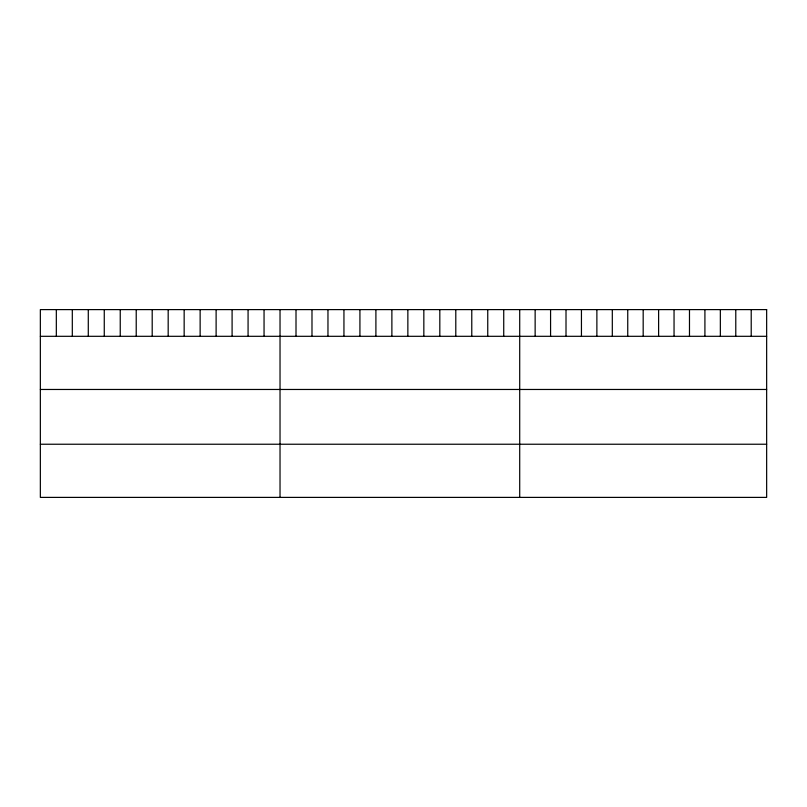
<?xml version="1.0" encoding="UTF-8"?>
<svg xmlns="http://www.w3.org/2000/svg" width="807" height="807" viewBox="0 0 807 807"><rect width="100%" height="100%" fill="white"/><g stroke="black" fill="none" stroke-linecap="round" stroke-linejoin="round"><path stroke-width="1.21" d="M40.35 336.307L766.65 336.307M40.35 389.468L766.65 389.468M40.35 444.233L766.65 444.233M751.216 309.606L751.216 336.307M735.782 309.606L735.782 336.307M720.348 309.606L720.348 336.307M704.914 309.606L704.914 336.307M689.481 309.606L689.481 336.307M674.047 309.606L674.047 336.307M658.613 309.606L658.613 336.307M643.179 309.606L643.179 336.307M627.745 309.606L627.745 336.307M612.311 309.606L612.311 336.307M596.877 309.606L596.877 336.307M581.443 309.606L581.443 336.307M566.01 309.606L566.01 336.307M550.576 309.606L550.576 336.307M535.142 309.606L535.142 336.307M519.708 309.606L519.708 497.394M503.729 309.606L503.729 336.307M487.751 309.606L487.751 336.307M471.772 309.606L471.772 336.307M455.794 309.606L455.794 336.307M439.815 309.606L439.815 336.307M423.836 309.606L423.836 336.307M407.858 309.606L407.858 336.307M391.879 309.606L391.879 336.307M375.901 309.606L375.901 336.307M359.922 309.606L359.922 336.307M343.943 309.606L343.943 336.307M327.965 309.606L327.965 336.307M311.986 309.606L311.986 336.307M296.008 309.606L296.008 336.307M280.029 309.606L280.029 497.394M264.05 309.606L264.05 336.307M248.072 309.606L248.072 336.307M232.093 309.606L232.093 336.307M216.115 309.606L216.115 336.307M200.136 309.606L200.136 336.307M184.157 309.606L184.157 336.307M168.179 309.606L168.179 336.307M152.2 309.606L152.2 336.307M136.222 309.606L136.222 336.307M120.243 309.606L120.243 336.307M104.264 309.606L104.264 336.307M88.286 309.606L88.286 336.307M72.307 309.606L72.307 336.307M56.329 309.606L56.329 336.307M766.65 309.606L40.35 309.606L40.35 497.394L766.65 497.394L766.65 309.606"/></g></svg>
